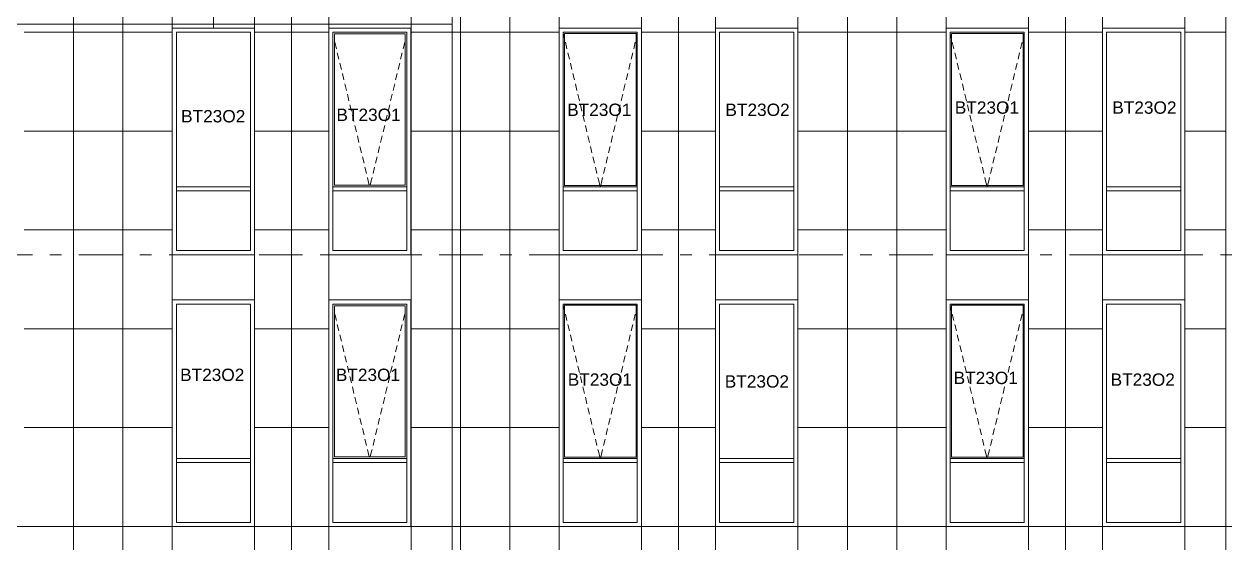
# Model space of a CAD drawing. Header units: millimetres. Extents: x 1499747 to 4230374, y -28481 to 441852.
# Drawn here: x 2713375 to 2727974, y 11817 to 18117 of the extents above; entities that cross this region are included whole.
import ezdxf
from ezdxf.xclip import XClip

# ---------------------------------------------------------------- set-up
doc = ezdxf.new("R2010")
doc.units = ezdxf.units.MM
doc.header["$MEASUREMENT"] = 0
doc.header["$XCLIPFRAME"] = 0
doc.linetypes.add('Штрих-Штриховая', pattern=[1093.611073, 529.166651, -211.666656, 141.111112, -211.666656])
for name, color, linetype, lineweight in [('2  Фасад_26_0_Ном._пера__20_Ном._пера__1', 1, 'Continuous', 18), ('2  Фасад_26_Витражные окна_Ном._пера__1_Ном._пера__7', 7, 'Continuous', 18), ('2  Фасад_26_Витражные окна_Ном._пера__20_Ном._пера__1', 1, 'Continuous', 18), ('2  Фасад_26_Витражные окна_Ном._пера__92_Ном._пера__233', 233, 'Continuous', 18), ('2  Фасад_26_Отделка керамика_Ном._пера__1_Ном._пера__7', 7, 'Continuous', 18), ('2  Фасад_26_Сетка кладки_Ном._пера__102_Ном._пера__9', 9, 'Continuous', 18)]:
    doc.layers.add(name, color=color, linetype=linetype, lineweight=lineweight)
doc.layers.add('Чертеж и Рисунок', color=7, linetype='Continuous')
doc.styles.add('СГЕНЕРИР_СТИЛЬ_2', font='arial.ttf')

# ---------------------------------------------------------------- blocks, each defined once
blk = doc.blocks.new('Чертеж_6_26', base_point=(1593971, 9692))
at = {"layer": '2  Фасад_26_0_Ном._пера__20_Ном._пера__1', "color": 9, "linetype": 'Штрих-Штриховая', "true_color": 0xc7c8ca}
for p, q in [((1588154, 42992), (1649362, 42992)), ((1588154, 39692), (1649362, 39692))]:
    blk.add_line(p, q, dxfattribs=at)
at = {"layer": '2  Фасад_26_Витражные окна_Ном._пера__1_Ном._пера__7', "color": 9, "linetype": 'Continuous', "true_color": 0xc7c8ca}
for p, q in [((1609972, 45392), (1609972, 45742)), ((1611871, 45392), (1611871, 45742)), ((1614671, 45392), (1614671, 45742)), ((1616571, 45392), (1616571, 45742)), ((1619371, 45392), (1619371, 45742)), ((1621271, 45392), (1621271, 45742)), ((1609022, 45392), (1609022, 45692)), ((1609022, 45692), (1609472, 45692)), ((1609472, 45692), (1609922, 45692)), ((1609922, 45392), (1609922, 45692)), ((1610921, 45392), (1610921, 45692)), ((1610921, 45692), (1611371, 45692)), ((1610941, 45672), (1610941, 43837)), ((1611801, 45672), (1610941, 45672)), ((1611371, 45692), (1611821, 45692)), ((1611801, 43837), (1611801, 45672)), ((1611821, 45392), (1611821, 45692)), ((1613721, 45392), (1613721, 45692)), ((1613721, 45692), (1614171, 45692)), ((1614606, 45677), (1613736, 45677)), ((1613736, 45677), (1613736, 43832)), ((1614171, 45692), (1614621, 45692)), ((1614606, 43832), (1614606, 45677)), ((1614621, 45392), (1614621, 45692)), ((1615621, 45392), (1615621, 45692)), ((1615621, 45692), (1616071, 45692)), ((1616071, 45692), (1616521, 45692)), ((1616521, 45392), (1616521, 45692)), ((1618421, 45392), (1618421, 45692)), ((1618421, 45692), (1618871, 45692)), ((1619306, 45677), (1618436, 45677)), ((1618436, 45677), (1618436, 43832)), ((1618871, 45692), (1619321, 45692)), ((1619306, 43832), (1619306, 45677)), ((1619321, 45392), (1619321, 45692)), ((1620321, 45392), (1620321, 45692)), ((1620321, 45692), (1620771, 45692)), ((1620771, 45692), (1621221, 45692)), ((1621221, 45392), (1621221, 45692)), ((1609022, 43992), (1609022, 45392)), ((1609922, 43992), (1609922, 45392)), ((1609972, 43992), (1609972, 45392)), ((1610921, 43992), (1610921, 45392)), ((1611821, 43992), (1611821, 45392)), ((1611871, 43992), (1611871, 45392)), ((1613721, 43992), (1613721, 45392)), ((1614621, 43992), (1614621, 45392)), ((1614671, 43992), (1614671, 45392)), ((1615621, 43992), (1615621, 45392)), ((1616521, 43992), (1616521, 45392)), ((1616571, 43992), (1616571, 45392)), ((1618421, 43992), (1618421, 45392)), ((1619321, 43992), (1619321, 45392)), ((1619371, 43992), (1619371, 45392)), ((1620321, 43992), (1620321, 45392)), ((1621221, 43992), (1621221, 45392)), ((1621271, 43992), (1621271, 45392)), ((1609022, 43817), (1609022, 43992)), ((1609922, 43817), (1609922, 43992)), ((1609972, 43792), (1609972, 43992)), ((1610921, 43817), (1610921, 43992)), ((1611821, 43817), (1611821, 43992)), ((1611871, 43792), (1611871, 43992)), ((1613721, 43817), (1613721, 43992)), ((1614621, 43817), (1614621, 43992)), ((1614671, 43792), (1614671, 43992)), ((1615621, 43817), (1615621, 43992)), ((1616521, 43817), (1616521, 43992)), ((1616571, 43792), (1616571, 43992)), ((1618421, 43817), (1618421, 43992)), ((1619321, 43817), (1619321, 43992)), ((1619371, 43792), (1619371, 43992)), ((1620321, 43817), (1620321, 43992)), ((1621221, 43817), (1621221, 43992)), ((1621271, 43792), (1621271, 43992)), ((1609022, 43792), (1609022, 43817)), ((1609472, 43817), (1609022, 43817)), ((1609922, 43817), (1609472, 43817)), ((1609922, 43792), (1609922, 43817)), ((1610921, 43792), (1610921, 43817)), ((1611371, 43817), (1610921, 43817)), ((1610941, 43837), (1611801, 43837)), ((1611821, 43817), (1611371, 43817)), ((1611821, 43792), (1611821, 43817)), ((1613721, 43792), (1613721, 43817)), ((1614171, 43817), (1613721, 43817)), ((1613736, 43832), (1614606, 43832)), ((1614621, 43817), (1614171, 43817)), ((1614621, 43792), (1614621, 43817)), ((1615621, 43792), (1615621, 43817)), ((1616071, 43817), (1615621, 43817)), ((1616521, 43817), (1616071, 43817)), ((1616521, 43792), (1616521, 43817)), ((1618421, 43792), (1618421, 43817)), ((1618871, 43817), (1618421, 43817)), ((1618436, 43832), (1619306, 43832)), ((1619321, 43817), (1618871, 43817)), ((1619321, 43792), (1619321, 43817)), ((1620321, 43792), (1620321, 43817)), ((1620771, 43817), (1620321, 43817)), ((1621221, 43817), (1620771, 43817)), ((1621221, 43792), (1621221, 43817)), ((1609022, 43767), (1609022, 43792)), ((1609022, 43042), (1609022, 43767)), ((1609472, 43767), (1609022, 43767)), ((1609922, 43767), (1609472, 43767)), ((1609922, 43767), (1609922, 43792)), ((1609922, 43042), (1609922, 43767)), ((1609972, 42992), (1609972, 43792)), ((1610921, 43767), (1610921, 43792)), ((1610921, 43042), (1610921, 43767)), ((1611371, 43767), (1610921, 43767)), ((1611821, 43767), (1611371, 43767)), ((1611821, 43767), (1611821, 43792)), ((1611821, 43042), (1611821, 43767)), ((1611871, 42992), (1611871, 43792)), ((1613721, 43767), (1613721, 43792)), ((1613721, 43042), (1613721, 43767)), ((1614171, 43767), (1613721, 43767)), ((1614621, 43767), (1614171, 43767)), ((1614621, 43767), (1614621, 43792)), ((1614621, 43042), (1614621, 43767)), ((1614671, 42992), (1614671, 43792)), ((1615621, 43767), (1615621, 43792)), ((1615621, 43042), (1615621, 43767)), ((1616071, 43767), (1615621, 43767)), ((1616521, 43767), (1616071, 43767)), ((1616521, 43767), (1616521, 43792)), ((1616521, 43042), (1616521, 43767)), ((1616571, 42992), (1616571, 43792)), ((1618421, 43767), (1618421, 43792)), ((1618421, 43042), (1618421, 43767)), ((1618871, 43767), (1618421, 43767)), ((1619321, 43767), (1618871, 43767)), ((1619321, 43767), (1619321, 43792)), ((1619321, 43042), (1619321, 43767)), ((1619371, 42992), (1619371, 43792)), ((1620321, 43767), (1620321, 43792)), ((1620321, 43042), (1620321, 43767)), ((1620771, 43767), (1620321, 43767)), ((1621221, 43767), (1620771, 43767)), ((1621221, 43767), (1621221, 43792)), ((1621221, 43042), (1621221, 43767)), ((1621271, 42992), (1621271, 43792)), ((1609472, 43042), (1609022, 43042)), ((1609922, 43042), (1609472, 43042)), ((1611371, 43042), (1610921, 43042)), ((1611821, 43042), (1611371, 43042)), ((1614171, 43042), (1613721, 43042)), ((1614621, 43042), (1614171, 43042)), ((1616071, 43042), (1615621, 43042)), ((1616521, 43042), (1616071, 43042)), ((1618871, 43042), (1618421, 43042)), ((1619321, 43042), (1618871, 43042)), ((1620771, 43042), (1620321, 43042)), ((1621221, 43042), (1620771, 43042)), ((1609022, 42092), (1609022, 42392)), ((1609022, 42392), (1609472, 42392)), ((1609472, 42392), (1609922, 42392)), ((1609922, 42092), (1609922, 42392)), ((1609972, 42092), (1609972, 42442)), ((1610921, 42092), (1610921, 42392)), ((1610921, 42392), (1611371, 42392)), ((1610941, 42372), (1610941, 40537)), ((1611801, 42372), (1610941, 42372)), ((1611371, 42392), (1611821, 42392)), ((1611801, 40537), (1611801, 42372)), ((1611821, 42092), (1611821, 42392)), ((1611871, 42092), (1611871, 42442)), ((1613721, 42092), (1613721, 42392)), ((1613721, 42392), (1614171, 42392)), ((1614606, 42377), (1613736, 42377)), ((1613736, 42377), (1613736, 40532)), ((1614171, 42392), (1614621, 42392)), ((1614606, 40532), (1614606, 42377)), ((1614621, 42092), (1614621, 42392)), ((1614671, 42092), (1614671, 42442)), ((1615621, 42092), (1615621, 42392)), ((1615621, 42392), (1616071, 42392)), ((1616071, 42392), (1616521, 42392)), ((1616521, 42092), (1616521, 42392)), ((1616571, 42092), (1616571, 42442)), ((1618421, 42092), (1618421, 42392)), ((1618421, 42392), (1618871, 42392)), ((1619306, 42377), (1618436, 42377)), ((1618436, 42377), (1618436, 40532)), ((1618871, 42392), (1619321, 42392)), ((1619306, 40532), (1619306, 42377)), ((1619321, 42092), (1619321, 42392)), ((1619371, 42092), (1619371, 42442)), ((1620321, 42092), (1620321, 42392)), ((1620321, 42392), (1620771, 42392)), ((1620771, 42392), (1621221, 42392)), ((1621221, 42092), (1621221, 42392)), ((1621271, 42092), (1621271, 42442)), ((1609022, 40692), (1609022, 42092)), ((1609922, 40692), (1609922, 42092)), ((1609972, 40692), (1609972, 42092)), ((1610921, 40692), (1610921, 42092)), ((1611821, 40692), (1611821, 42092)), ((1611871, 40692), (1611871, 42092)), ((1613721, 40692), (1613721, 42092)), ((1614621, 40692), (1614621, 42092)), ((1614671, 40692), (1614671, 42092)), ((1615621, 40692), (1615621, 42092)), ((1616521, 40692), (1616521, 42092)), ((1616571, 40692), (1616571, 42092)), ((1618421, 40692), (1618421, 42092)), ((1619321, 40692), (1619321, 42092)), ((1619371, 40692), (1619371, 42092)), ((1620321, 40692), (1620321, 42092)), ((1621221, 40692), (1621221, 42092)), ((1621271, 40692), (1621271, 42092)), ((1609022, 40517), (1609022, 40692)), ((1609922, 40517), (1609922, 40692)), ((1609972, 40492), (1609972, 40692)), ((1610921, 40517), (1610921, 40692)), ((1611821, 40517), (1611821, 40692)), ((1611871, 40492), (1611871, 40692)), ((1613721, 40517), (1613721, 40692)), ((1614621, 40517), (1614621, 40692)), ((1614671, 40492), (1614671, 40692)), ((1615621, 40517), (1615621, 40692)), ((1616521, 40517), (1616521, 40692)), ((1616571, 40492), (1616571, 40692)), ((1618421, 40517), (1618421, 40692)), ((1619321, 40517), (1619321, 40692)), ((1619371, 40492), (1619371, 40692)), ((1620321, 40517), (1620321, 40692)), ((1621221, 40517), (1621221, 40692)), ((1621271, 40492), (1621271, 40692)), ((1609022, 40492), (1609022, 40517)), ((1609472, 40517), (1609022, 40517)), ((1609022, 40467), (1609022, 40492)), ((1609022, 39742), (1609022, 40467)), ((1609472, 40467), (1609022, 40467)), ((1609922, 40517), (1609472, 40517)), ((1609922, 40467), (1609472, 40467)), ((1609922, 40492), (1609922, 40517)), ((1609922, 40467), (1609922, 40492)), ((1609922, 39742), (1609922, 40467)), ((1609972, 39692), (1609972, 40492)), ((1610921, 40492), (1610921, 40517)), ((1611371, 40517), (1610921, 40517)), ((1610921, 40467), (1610921, 40492)), ((1610921, 39742), (1610921, 40467)), ((1611371, 40467), (1610921, 40467)), ((1610941, 40537), (1611801, 40537)), ((1611821, 40517), (1611371, 40517)), ((1611821, 40467), (1611371, 40467)), ((1611821, 40492), (1611821, 40517)), ((1611821, 40467), (1611821, 40492)), ((1611821, 39742), (1611821, 40467)), ((1611871, 39692), (1611871, 40492)), ((1613721, 40492), (1613721, 40517)), ((1614171, 40517), (1613721, 40517)), ((1613721, 40467), (1613721, 40492)), ((1613721, 39742), (1613721, 40467)), ((1614171, 40467), (1613721, 40467)), ((1613736, 40532), (1614606, 40532)), ((1614621, 40517), (1614171, 40517)), ((1614621, 40467), (1614171, 40467)), ((1614621, 40492), (1614621, 40517)), ((1614621, 40467), (1614621, 40492)), ((1614621, 39742), (1614621, 40467)), ((1614671, 39692), (1614671, 40492)), ((1615621, 40492), (1615621, 40517)), ((1616071, 40517), (1615621, 40517)), ((1615621, 40467), (1615621, 40492)), ((1615621, 39742), (1615621, 40467)), ((1616071, 40467), (1615621, 40467)), ((1616521, 40517), (1616071, 40517)), ((1616521, 40467), (1616071, 40467)), ((1616521, 40492), (1616521, 40517)), ((1616521, 40467), (1616521, 40492)), ((1616521, 39742), (1616521, 40467)), ((1616571, 39692), (1616571, 40492)), ((1618421, 40492), (1618421, 40517)), ((1618871, 40517), (1618421, 40517)), ((1618421, 40467), (1618421, 40492)), ((1618421, 39742), (1618421, 40467)), ((1618871, 40467), (1618421, 40467)), ((1618436, 40532), (1619306, 40532)), ((1619321, 40517), (1618871, 40517)), ((1619321, 40467), (1618871, 40467)), ((1619321, 40492), (1619321, 40517)), ((1619321, 40467), (1619321, 40492)), ((1619321, 39742), (1619321, 40467)), ((1619371, 39692), (1619371, 40492)), ((1620321, 40492), (1620321, 40517)), ((1620771, 40517), (1620321, 40517)), ((1620321, 40467), (1620321, 40492)), ((1620321, 39742), (1620321, 40467)), ((1620771, 40467), (1620321, 40467)), ((1621221, 40517), (1620771, 40517)), ((1621221, 40467), (1620771, 40467)), ((1621221, 40492), (1621221, 40517)), ((1621221, 40467), (1621221, 40492)), ((1621221, 39742), (1621221, 40467)), ((1621271, 39692), (1621271, 40492)), ((1609472, 39742), (1609022, 39742)), ((1609922, 39742), (1609472, 39742)), ((1611371, 39742), (1610921, 39742)), ((1611821, 39742), (1611371, 39742)), ((1614171, 39742), (1613721, 39742)), ((1614621, 39742), (1614171, 39742)), ((1616071, 39742), (1615621, 39742)), ((1616521, 39742), (1616071, 39742)), ((1618871, 39742), (1618421, 39742)), ((1619321, 39742), (1618871, 39742)), ((1620771, 39742), (1620321, 39742)), ((1621221, 39742), (1620771, 39742))]:
    blk.add_line(p, q, dxfattribs=at)
at = {"layer": '2  Фасад_26_Витражные окна_Ном._пера__92_Ном._пера__233', "color": 9, "linetype": 'Continuous', "true_color": 0xc7c8ca}
for p, q in [((1610947, 45571), (1610966, 45493)), ((1611796, 45571), (1611777, 45493)), ((1613721, 45676), (1613735, 45619)), ((1613747, 45571), (1613765, 45493)), ((1614596, 45571), (1614577, 45493)), ((1614621, 45676), (1614607, 45619)), ((1618421, 45676), (1618435, 45619)), ((1618447, 45571), (1618465, 45493)), ((1619296, 45571), (1619277, 45493)), ((1619321, 45676), (1619307, 45619)), ((1610977, 45444), (1610996, 45366)), ((1611765, 45444), (1611746, 45366)), ((1613777, 45444), (1613796, 45366)), ((1614565, 45444), (1614546, 45366)), ((1618477, 45444), (1618496, 45366)), ((1619265, 45444), (1619246, 45366)), ((1611008, 45318), (1611027, 45240)), ((1611735, 45318), (1611716, 45240)), ((1613808, 45318), (1613826, 45240)), ((1614535, 45318), (1614516, 45240)), ((1618508, 45318), (1618526, 45240)), ((1619235, 45318), (1619216, 45240)), ((1611038, 45191), (1611057, 45114)), ((1611704, 45191), (1611685, 45114)), ((1613838, 45191), (1613857, 45114)), ((1614504, 45191), (1614485, 45114)), ((1618538, 45191), (1618557, 45114)), ((1619204, 45191), (1619185, 45114)), ((1611069, 45065), (1611088, 44987)), ((1611674, 45065), (1611655, 44987)), ((1613869, 45065), (1613887, 44987)), ((1614474, 45065), (1614455, 44987)), ((1618569, 45065), (1618587, 44987)), ((1619174, 45065), (1619155, 44987)), ((1611099, 44939), (1611118, 44861)), ((1611643, 44939), (1611624, 44861)), ((1613899, 44939), (1613918, 44861)), ((1614443, 44939), (1614424, 44861)), ((1618599, 44939), (1618618, 44861)), ((1619143, 44939), (1619124, 44861)), ((1611130, 44812), (1611149, 44735)), ((1611160, 44686), (1611179, 44608)), ((1611582, 44686), (1611563, 44608)), ((1611613, 44812), (1611594, 44735)), ((1613930, 44812), (1613948, 44735)), ((1613960, 44686), (1613979, 44608)), ((1614382, 44686), (1614363, 44608)), ((1614412, 44812), (1614394, 44735)), ((1618630, 44812), (1618648, 44735)), ((1618660, 44686), (1618679, 44608)), ((1619082, 44686), (1619063, 44608)), ((1619113, 44812), (1619094, 44735)), ((1611191, 44560), (1611210, 44482)), ((1611552, 44560), (1611533, 44482)), ((1613991, 44560), (1614009, 44482)), ((1614351, 44560), (1614333, 44482)), ((1618691, 44560), (1618709, 44482)), ((1619052, 44560), (1619033, 44482)), ((1611221, 44433), (1611240, 44355)), ((1611521, 44433), (1611502, 44355)), ((1614021, 44433), (1614040, 44355)), ((1614321, 44433), (1614302, 44355)), ((1618721, 44433), (1618740, 44355)), ((1619021, 44433), (1619002, 44355)), ((1611252, 44307), (1611271, 44229)), ((1611491, 44307), (1611472, 44229)), ((1614052, 44307), (1614070, 44229)), ((1614290, 44307), (1614272, 44229)), ((1618752, 44307), (1618770, 44229)), ((1618991, 44307), (1618972, 44229)), ((1611282, 44181), (1611301, 44103)), ((1611460, 44181), (1611441, 44103)), ((1614082, 44181), (1614101, 44103)), ((1614260, 44181), (1614241, 44103)), ((1618782, 44181), (1618801, 44103)), ((1618960, 44181), (1618941, 44103)), ((1611313, 44054), (1611332, 43976)), ((1611430, 44054), (1611411, 43976)), ((1614113, 44054), (1614131, 43976)), ((1614229, 44054), (1614211, 43976)), ((1618813, 44054), (1618831, 43976)), ((1618930, 44054), (1618911, 43976)), ((1611343, 43928), (1611352, 43890)), ((1611352, 43890), (1611365, 43837)), ((1611390, 43890), (1611377, 43837)), ((1611399, 43928), (1611390, 43890)), ((1614143, 43928), (1614152, 43890)), ((1614152, 43890), (1614166, 43832)), ((1614166, 43832), (1614170, 43817)), ((1614176, 43832), (1614172, 43817)), ((1614190, 43890), (1614176, 43832)), ((1614199, 43928), (1614190, 43890)), ((1618843, 43928), (1618852, 43890)), ((1618852, 43890), (1618866, 43832)), ((1618866, 43832), (1618870, 43817)), ((1618876, 43832), (1618872, 43817)), ((1618890, 43890), (1618876, 43832)), ((1618899, 43928), (1618890, 43890)), ((1613721, 42376), (1613735, 42319)), ((1614621, 42376), (1614607, 42319)), ((1618421, 42376), (1618435, 42319)), ((1619321, 42376), (1619307, 42319)), ((1610947, 42271), (1610966, 42193)), ((1611796, 42271), (1611777, 42193)), ((1613747, 42271), (1613765, 42193)), ((1614596, 42271), (1614577, 42193)), ((1618447, 42271), (1618465, 42193)), ((1619296, 42271), (1619277, 42193)), ((1610977, 42144), (1610996, 42066)), ((1611765, 42144), (1611746, 42066)), ((1613777, 42144), (1613796, 42066)), ((1614565, 42144), (1614546, 42066)), ((1618477, 42144), (1618496, 42066)), ((1619265, 42144), (1619246, 42066)), ((1611008, 42018), (1611027, 41940)), ((1611735, 42018), (1611716, 41940)), ((1613808, 42018), (1613826, 41940)), ((1614535, 42018), (1614516, 41940)), ((1618508, 42018), (1618526, 41940)), ((1619235, 42018), (1619216, 41940)), ((1611038, 41891), (1611057, 41814)), ((1611069, 41765), (1611088, 41687)), ((1611674, 41765), (1611655, 41687)), ((1611704, 41891), (1611685, 41814)), ((1613838, 41891), (1613857, 41814)), ((1613869, 41765), (1613887, 41687)), ((1614474, 41765), (1614455, 41687)), ((1614504, 41891), (1614485, 41814)), ((1618538, 41891), (1618557, 41814)), ((1618569, 41765), (1618587, 41687)), ((1619174, 41765), (1619155, 41687)), ((1619204, 41891), (1619185, 41814)), ((1611099, 41639), (1611118, 41561)), ((1611643, 41639), (1611624, 41561)), ((1613899, 41639), (1613918, 41561)), ((1614443, 41639), (1614424, 41561)), ((1618599, 41639), (1618618, 41561)), ((1619143, 41639), (1619124, 41561)), ((1611130, 41512), (1611149, 41435)), ((1611613, 41512), (1611594, 41435)), ((1613930, 41512), (1613948, 41435)), ((1614412, 41512), (1614394, 41435)), ((1618630, 41512), (1618648, 41435)), ((1619113, 41512), (1619094, 41435)), ((1611160, 41386), (1611179, 41308)), ((1611582, 41386), (1611563, 41308)), ((1613960, 41386), (1613979, 41308)), ((1614382, 41386), (1614363, 41308)), ((1618660, 41386), (1618679, 41308)), ((1619082, 41386), (1619063, 41308)), ((1611191, 41260), (1611210, 41182)), ((1611552, 41260), (1611533, 41182)), ((1613991, 41260), (1614009, 41182)), ((1614351, 41260), (1614333, 41182)), ((1618691, 41260), (1618709, 41182)), ((1619052, 41260), (1619033, 41182)), ((1611221, 41133), (1611240, 41055)), ((1611521, 41133), (1611502, 41055)), ((1614021, 41133), (1614040, 41055)), ((1614321, 41133), (1614302, 41055)), ((1618721, 41133), (1618740, 41055)), ((1619021, 41133), (1619002, 41055)), ((1611252, 41007), (1611271, 40929)), ((1611282, 40881), (1611301, 40803)), ((1611460, 40881), (1611441, 40803)), ((1611491, 41007), (1611472, 40929)), ((1614052, 41007), (1614070, 40929)), ((1614082, 40881), (1614101, 40803)), ((1614260, 40881), (1614241, 40803)), ((1614290, 41007), (1614272, 40929)), ((1618752, 41007), (1618770, 40929)), ((1618782, 40881), (1618801, 40803)), ((1618960, 40881), (1618941, 40803)), ((1618991, 41007), (1618972, 40929)), ((1611313, 40754), (1611332, 40676)), ((1611430, 40754), (1611411, 40676)), ((1614113, 40754), (1614131, 40676)), ((1614229, 40754), (1614211, 40676)), ((1618813, 40754), (1618831, 40676)), ((1618930, 40754), (1618911, 40676)), ((1611343, 40628), (1611352, 40590)), ((1611352, 40590), (1611365, 40537)), ((1611390, 40590), (1611377, 40537)), ((1611399, 40628), (1611390, 40590)), ((1614143, 40628), (1614152, 40590)), ((1614152, 40590), (1614166, 40532)), ((1614190, 40590), (1614176, 40532)), ((1614199, 40628), (1614190, 40590)), ((1618843, 40628), (1618852, 40590)), ((1618852, 40590), (1618866, 40532)), ((1618890, 40590), (1618876, 40532)), ((1618899, 40628), (1618890, 40590)), ((1614166, 40532), (1614170, 40517)), ((1614176, 40532), (1614172, 40517)), ((1618866, 40532), (1618870, 40517)), ((1618876, 40532), (1618872, 40517))]:
    blk.add_line(p, q, dxfattribs=at)
at = {"layer": '2  Фасад_26_Отделка керамика_Ном._пера__1_Ном._пера__7', "color": 9, "linetype": 'Continuous', "true_color": 0xc7c8ca}
for p, q in [((1612371, 45792), (1612371, 49642)), ((1621771, 19392), (1621771, 49642)), ((1598871, 45792), (1612371, 45792)), ((1608972, 42992), (1608972, 45742)), ((1608972, 45742), (1609972, 45742)), ((1609972, 45742), (1609972, 42992)), ((1610872, 42992), (1610872, 45742)), ((1610872, 45742), (1611872, 45742)), ((1611872, 45742), (1611872, 42992)), ((1612371, 45792), (1612371, 19392)), ((1613671, 45742), (1614671, 45742)), ((1613671, 42992), (1613671, 45742)), ((1614671, 45742), (1614671, 42992)), ((1615571, 42992), (1615571, 45742)), ((1615571, 45742), (1616571, 45742)), ((1616571, 45742), (1616571, 42992)), ((1618371, 45742), (1619371, 45742)), ((1618371, 42992), (1618371, 45742)), ((1619371, 45742), (1619371, 42992)), ((1620271, 45742), (1621271, 45742)), ((1620271, 42992), (1620271, 45742)), ((1621271, 45742), (1621271, 42992)), ((1609972, 42992), (1608972, 42992)), ((1611872, 42992), (1610872, 42992)), ((1614671, 42992), (1613671, 42992)), ((1616571, 42992), (1615571, 42992)), ((1619371, 42992), (1618371, 42992)), ((1621271, 42992), (1620271, 42992)), ((1608972, 39692), (1608972, 42442)), ((1608972, 42442), (1609972, 42442)), ((1609972, 42442), (1609972, 39692)), ((1610872, 39692), (1610872, 42442)), ((1610872, 42442), (1611872, 42442)), ((1611872, 42442), (1611872, 39692)), ((1613671, 39692), (1613671, 42442)), ((1613671, 42442), (1614671, 42442)), ((1614671, 42442), (1614671, 39692)), ((1615571, 39692), (1615571, 42442)), ((1615571, 42442), (1616571, 42442)), ((1616571, 42442), (1616571, 39692)), ((1618371, 42442), (1619371, 42442)), ((1618371, 39692), (1618371, 42442)), ((1619371, 42442), (1619371, 39692)), ((1620271, 42442), (1621271, 42442)), ((1620271, 39692), (1620271, 42442)), ((1621271, 42442), (1621271, 39692)), ((1609972, 39692), (1608972, 39692)), ((1611872, 39692), (1610872, 39692)), ((1614671, 39692), (1613671, 39692)), ((1616571, 39692), (1615571, 39692)), ((1619371, 39692), (1618371, 39692)), ((1621271, 39692), (1620271, 39692))]:
    blk.add_line(p, q, dxfattribs=at)
at = {"layer": '2  Фасад_26_Сетка кладки_Ном._пера__102_Ном._пера__9', "color": 9, "linetype": 'Continuous', "true_color": 0xc7c8ca, "flags": 128}
for points in [[(1607772, 53192), (1607772, 9692)], [(1608372, 53192), (1608372, 9692)], [(1608972, 53192), (1608972, 9692)], [(1609972, 53192), (1609972, 9692)], [(1610422, 53192), (1610422, 9692)], [(1610872, 53192), (1610872, 9692)], [(1611872, 53192), (1611872, 9692)], [(1612472, 53192), (1612472, 9692)], [(1613072, 53192), (1613072, 9692)], [(1613672, 53192), (1613672, 9692)], [(1614672, 53192), (1614672, 9692)], [(1615122, 53192), (1615122, 9692)], [(1615572, 53192), (1615572, 9692)], [(1616572, 53192), (1616572, 9692)], [(1617172, 53192), (1617172, 9692)], [(1617772, 53192), (1617772, 9692)], [(1618372, 53192), (1618372, 9692)], [(1618372, 53192), (1618372, 9692)], [(1619372, 53192), (1619372, 9692)], [(1619822, 53192), (1619822, 9692)], [(1620272, 53192), (1620272, 9692)], [(1621272, 53192), (1621272, 9692)], [(1609472, 46292), (1609472, 45742)], [(1607172, 45692), (1608972, 45692)], [(1609972, 45692), (1610872, 45692)], [(1611872, 45692), (1613671, 45692)], [(1614671, 45692), (1615571, 45692)], [(1618371, 45692), (1616571, 45692)], [(1620271, 45692), (1619371, 45692)], [(1621771, 45692), (1621271, 45692)], [(1607172, 44492), (1608972, 44492)], [(1609972, 44492), (1610872, 44492)], [(1611872, 44492), (1613671, 44492)], [(1614671, 44492), (1615571, 44492)], [(1618371, 44492), (1616571, 44492)], [(1620271, 44492), (1619371, 44492)], [(1621771, 44492), (1621271, 44492)], [(1607172, 43292), (1608972, 43292)], [(1609972, 43292), (1610872, 43292)], [(1611872, 43292), (1613671, 43292)], [(1614671, 43292), (1615571, 43292)], [(1618371, 43292), (1616571, 43292)], [(1620271, 43292), (1619371, 43292)], [(1621771, 43292), (1621271, 43292)], [(1607172, 42092), (1608972, 42092)], [(1609972, 42092), (1610872, 42092)], [(1611872, 42092), (1613671, 42092)], [(1614671, 42092), (1615571, 42092)], [(1618371, 42092), (1616571, 42092)], [(1620271, 42092), (1619371, 42092)], [(1621771, 42092), (1621271, 42092)], [(1607172, 40892), (1608972, 40892)], [(1609972, 40892), (1610872, 40892)], [(1611872, 40892), (1613671, 40892)], [(1614671, 40892), (1615571, 40892)], [(1618371, 40892), (1616571, 40892)], [(1620271, 40892), (1619371, 40892)], [(1621771, 40892), (1621271, 40892)], [(1607172, 39692), (1608972, 39692)], [(1609972, 39692), (1610872, 39692)], [(1611872, 39692), (1613671, 39692)], [(1614671, 39692), (1615571, 39692)], [(1618371, 39692), (1616571, 39692)], [(1620271, 39692), (1619371, 39692)], [(1621771, 39692), (1621271, 39692)]]:
    blk.add_lwpolyline(points, dxfattribs=at)
at = {"layer": '2  Фасад_26_Витражные окна_Ном._пера__20_Ном._пера__1', "color": 9, "linetype": 'Continuous', "true_color": 0xc7c8ca, "char_height": 150, "attachment_point": 4, "style": 'СГЕНЕРИР_СТИЛЬ_2'}
for s, insert in [('\\A1;{\\pql;\\fArial|b0|i0|c204|p0;\\W1.000000;ВТ23О1}', (1613769, 44750)), ('\\A1;{\\pql;\\fArial|b0|i0|c204|p0;\\W1.000000;ВТ23О2}', (1615691, 44750)), ('\\A1;{\\pql;\\fArial|b0|i0|c204|p0;\\W1.000000;ВТ23О1}', (1618477, 44777)), ('\\A1;{\\pql;\\fArial|b0|i0|c204|p0;\\W1.000000;ВТ23О2}', (1620390, 44777)), ('\\A1;{\\pql;\\fArial|b0|i0|c204|p0;\\W1.000000;ВТ23О2}', (1609079, 44672)), ('\\A1;{\\pql;\\fArial|b0|i0|c204|p0;\\W1.000000;ВТ23О1}', (1610966, 44689)), ('\\A1;{\\pql;\\fArial|b0|i0|c204|p0;\\W1.000000;ВТ23О2}', (1609067, 41532)), ('\\A1;{\\pql;\\fArial|b0|i0|c204|p0;\\W1.000000;ВТ23О1}', (1610959, 41532)), ('\\A1;{\\pql;\\fArial|b0|i0|c204|p0;\\W1.000000;ВТ23О1}', (1613776, 41474)), ('\\A1;{\\pql;\\fArial|b0|i0|c204|p0;\\W1.000000;ВТ23О2}', (1615683, 41452)), ('\\A1;{\\pql;\\fArial|b0|i0|c204|p0;\\W1.000000;ВТ23О1}', (1618463, 41495)), ('\\A1;{\\pql;\\fArial|b0|i0|c204|p0;\\W1.000000;ВТ23О2}', (1620370, 41474))]:
    blk.add_mtext(s, dxfattribs=dict(at, insert=insert))

msp = doc.modelspace()

# ---------------------------------------------------------------- block references
at = {"layer": 'Чертеж и Рисунок', "linetype": 'Continuous'}
ref = msp.add_blockref('Чертеж_6_26', (2700174.08838, -17982.66211), dxfattribs=at)
XClip(ref).set_block_clipping_path([(1584000, -1363.8745008171), (1668000, 58641.949014614)])

doc.saveas('drawing.dxf')
